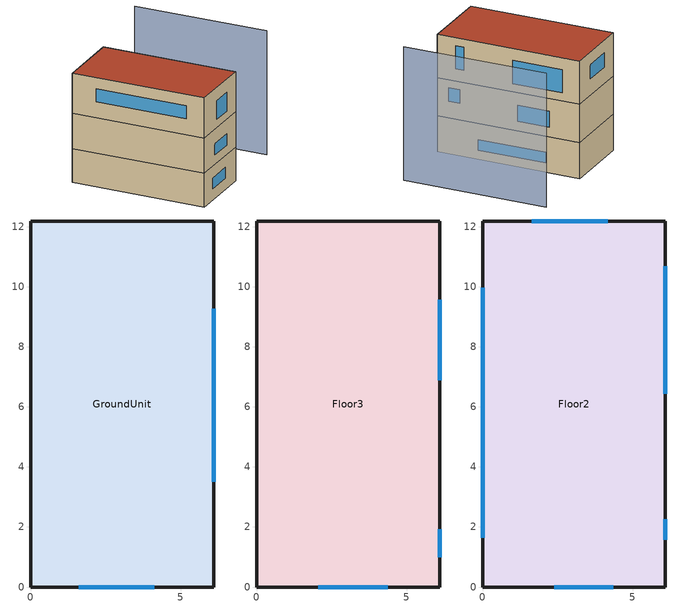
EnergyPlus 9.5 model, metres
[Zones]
GroundUnit
 floor foundation (Exterior Slab UnIns): 6.1,12.19 6.1,0 0,0 0,12.19 z0
 wall outside (Exterior Wall): 6.1,0 6.1,12.19 0,12.19 0,0 6.1,0 z0:3.05
 window (WINDOW_U-0.5 g=0.4): 1.61,0 4.12,0 z1.01:2; 6.1,3.5 6.1,9.27 z0.81:1.68
Floor3
 floor to GroundUnit (Interior Floor): 6.1,12.19 6.1,0 0,0 0,12.19 z3.05
 wall outside (Exterior Wall): 6.1,0 6.1,12.19 0,12.19 0,0 6.1,0 z3.05:6.26
 window (WINDOW_U-0.5 g=0.4): 2.06,0 4.37,0 z3.93:4.94; 6.1,0.99 6.1,1.93 z4.48:5.59; 6.1,6.89 6.1,9.58 z3.87:5.2
Floor2
 floor to Floor3 (Interior Floor): 6.1,12.19 6.1,0 0,0 0,12.19 z6.26
 wall outside (Exterior Wall): 0,0 6.1,0 6.1,12.19 0,12.19 0,0 z6.26:9.92
 window (WINDOW_U-0.5 g=0.4): 2.39,0 4.35,0 z7.03:8.73; 6.1,1.58 6.1,2.26 z7.32:9.25; 6.1,6.44 6.1,10.69 z6.96:8.92; 0,9.97 0,1.64 z7.75:8.93; 4.17,12.19 1.64,12.19 z7.66:8.86
 roof outside (Exterior Roof): 0,12.19 0,0 6.1,0 6.1,12.19 z9.92
shading: 12.19,0 12.19,12.19 z0:11.27
[BUILDING]
mz_GreatFallsMT_Base Elec_NV: North Axis=0; Terrain=City; Loads Convergence Tolerance Value=0.04; Temperature Convergence Tolerance Value=0.4; Solar Distribution=FullInteriorAndExterior; Maximum Number of Warmup Days=25; Minimum Number of Warmup Days=6
[SizingPeriod:DesignDay] Day of Month=21; DryBulb Temperature Range Modifier Type=DefaultMultipliers; Humidity Condition Type=Wetbulb; Barometric Pressure=88606; Rain Indicator=No; Snow Indicator=No; Daylight Saving Time Indicator=No
Name | Month | Day Type | Maximum DryBulb Temperature | Daily DryBulb Temperature Range | Wetbulb or DewPoint at Maximum DryBulb | Wind Speed | Wind Direction | Solar Model Indicator | Sky Clearness | ASHRAE Clear Sky Optical Depth for Beam Irradiance taub | ASHRAE Clear Sky Optical Depth for Diffuse Irradiance taud
Great Falls Intl Arpt Ann Htg 99.6% Condns DB | 1 | WinterDesignDay | -26.8 | 0 | -26.8 | 2.7 | 220 | ASHRAEClearSky | 0
Great Falls Intl Arpt Ann Htg 99% Condns DB | 1 | WinterDesignDay | -22.8 | 0 | -22.8 | 2.7 | 220 | ASHRAEClearSky | 0
Great Falls Intl Arpt Ann Clg .4% Condns DB=>MWB | 7 | SummerDesignDay | 33.4 | 16.2 | 16.1 | 4.9 | 240 | ASHRAETau |  | 0.291 | 2.494
Great Falls Intl Arpt Ann Clg 1% Condns DB=>MWB | 7 | SummerDesignDay | 31.5 | 16.2 | 15.7 | 4.9 | 240 | ASHRAETau |  | 0.291 | 2.494
[MATERIAL] Thermal Absorptance=0.9; Solar Absorptance=0.7; Visible Absorptance=0.7
Name | Roughness | Thickness | Conductivity | Density | Specific Heat
G05 25mm wood | MediumSmooth | 0.0254 | 0.15 | 608 | 1630
G01a 19mm gypsum board | MediumSmooth | 0.019 | 0.16 | 800 | 1090
M15 200mm heavyweight concrete | MediumRough | 0.2032 | 1.95 | 2240 | 900
F11 Wood siding | MediumSmooth | 0.0127 | 0.09 | 592 | 1170
R-11 3.5in Wood Stud | VeryRough | 0.0889 | 0.0542625 | 19 | 960
Plywood (Douglas Fir) - 12.7mm | Smooth | 0.0127 | 0.12 | 540 | 1210
EPS 2in | MediumSmooth | 0.0508 | 0.02884 | 29 | 1210
FG Attic R-19 | MediumRough | 0.13716 | 0.0411979 | 64 | 960
[MATERIAL:AIRGAP]
Name | Thermal Resistance
F04 Wall air space resistance | 0.15
F05 Ceiling air space resistance | 0.18
[WINDOWMATERIAL:SIMPLEGLAZINGSYSTEM] Solar Heat Gain Coefficient=0.4
Name | UFactor
U-0.5 g=0.4 | 2.83913
U-0.15 g=0.2 | 0.851739
[WINDOWMATERIAL:SHADE]
HIGH REFLECT - LOW TRANS SHADE: Solar Transmittance=0.1; Solar Reflectance=0.8; Visible Transmittance=0.1; Visible Reflectance=0.8; Infrared Hemispherical Emissivity=0.9; Infrared Transmittance=0; Thickness=0.005; Conductivity=0.1; Shade to Glass Distance=0.05; Top Opening Multiplier=0.5; Bottom Opening Multiplier=0.5; LeftSide Opening Multiplier=0.5; RightSide Opening Multiplier=0.5; Airflow Permeability=0
[CONSTRUCTION]
Thermal Mass: G05 25mm wood
Interior Floor: Plywood (Douglas Fir) - 12.7mm, F05 Ceiling air space resistance, G01a 19mm gypsum board
Exterior Slab UnIns: M15 200mm heavyweight concrete
Exterior Wall: F11 Wood siding, R-11 3.5in Wood Stud, G01a 19mm gypsum board
Interior Wall: G01a 19mm gypsum board, F04 Wall air space resistance, G01a 19mm gypsum board
Exterior Roof: FG Attic R-19, Plywood (Douglas Fir) - 12.7mm, G01a 19mm gypsum board
WINDOW_U-0.5 g=0.4: U-0.5 g=0.4
CLOTHESDRYER; RANGE: U-0.15 g=0.2
[Zone] Multiplier=1; Floor Area=74.32
Name | Part of Total Floor Area
GroundUnit; Floor3
Floor2 | Yes
[WINDOWSHADINGCONTROL] Shading Type=ExteriorShade; Shading Control Type=OnIfHighSolarOnWindow; Schedule=ShadingAvailable; Setpoint=100; Shading Control Is Scheduled=Yes; Glare Control Is Active=No; Shading Device Material=HIGH REFLECT - LOW TRANS SHADE; Type of Slat Angle Control for Blinds=FixedSlatAngle; Multiple Surface Control Type=Sequential
Name | Zone | Fenestration Surface 1 | Fenestration Surface 2 | Fenestration Surface 3 | Fenestration Surface 4 | Fenestration Surface 5
GroundUnit_Shading Control | GroundUnit | 647F87
Floor3_Shading Control | Floor3 | 527646
Floor2_Shading Control | Floor2 | 7F033B | C218CB | 49CBAE | 5065B7 | C37F06
[INTERNALMASS] Surface Area=74.32
Name | Construction | Zone or ZoneList
GroundUnit Zone1 TM | Thermal Mass | GroundUnit
GroundUnit Partitions | Interior Wall | GroundUnit
Floor3 Zone1 TM | Thermal Mass | Floor3
Floor3 Partitions | Interior Wall | Floor3
Floor2 Zone1 TM | Thermal Mass | Floor2
Floor2 Partitions | Interior Wall | Floor2
[FOUNDATION:KIVA]
Slab Details: Interior Horizontal Insulation Depth=0; Exterior Horizontal Insulation Width=0; Exterior Vertical Insulation Material=EPS 2in; Exterior Vertical Insulation Depth=0.0003048; Wall Height Above Grade=0.2; Wall Depth Below Slab=0; Footing Depth=0.4
[SURFACEPROPERTY:EXPOSEDFOUNDATIONPERIMETER]
Slab: Exposed Perimeter Calculation Method=TotalExposedPerimeter; Total Exposed Perimeter=36.576; Exposed Perimeter Fraction=1; Surface Segment 1 Exposed=Yes
[PEOPLE] Number of People Schedule=OccupantSchedule; Number of People Calculation Method=People; Fraction Radiant=0.3; Sensible Heat Fraction=autocalculate; Activity Level Schedule=Occupant_Activity_Schedule; Carbon Dioxide Generation Rate=3.82e-08; Enable ASHRAE 55 Comfort Warnings=No; Mean Radiant Temperature Calculation Type=ZoneAveraged; Work Efficiency Schedule=Occupant_Eff_Schedule; Clothing Insulation Calculation Method=ClothingInsulationSchedule; Clothing Insulation Calculation Method Schedule=Occupant_Clothing_Schedule; Clothing Insulation Schedule=Occupant_Clothing_Schedule; Air Velocity Schedule=AirVelocitySch; Thermal Comfort Model 1 Type=Pierce
Name | Zone or ZoneList | Number of People
GroundUnit Occupants | GroundUnit | 4
Floor3 Occupants | Floor3 | 3
Floor2 Occupants | Floor2 | 3
[LIGHTS] Schedule=Phius_Lighting; Design Level Calculation Method=LightingLevel; Lighting Level=1621.59; Return Air Fraction=0; Fraction Radiant=0.6; Fraction Visible=0.2; Fraction Replaceable=1; EndUse Subcategory=InteriorLights; Return Air Fraction Calculated from Plenum Temperature=No; Return Air Fraction Function of Plenum Temperature Coefficient 1=0; Return Air Fraction Function of Plenum Temperature Coefficient 2=0
Name | Zone or ZoneList
GroundUnit PhiusLights | GroundUnit
Floor3 PhiusLights | Floor3
Floor2 PhiusLights | Floor2
[ELECTRICEQUIPMENT] Design Level Calculation Method=EquipmentLevel; Fraction Lost=0
Name | Zone or ZoneList | Schedule | Design Level | Fraction Latent | Fraction Radiant | EndUse Subcategory
GroundUnit PhiusMELs | GroundUnit | Phius_MELs | 2954.47 | 0 | 0 | MELs
GroundUnit Fridge | GroundUnit | Always_On | 369.863 | 0 | 1 | Fridge
GroundUnit Range | GroundUnit | BARangeSchedule | 1227.4 | 0.3 | 0.4 | Range
GroundUnit ClothesDryer | GroundUnit | BAClothesDryerSchedule | 23110 | 0.05 | 0.15 | ClothesDryer
GroundUnit ClothesWasher | GroundUnit | BAClothesWasherSchedule | 3945.21 | 0 | 0.8 | ClothesWasher
GroundUnit Dishwasher | GroundUnit | BADishwasherSchedule | 4346.4 | 0.15 | 0.6 | Dishwasher
GroundUnit SizingSensible | GroundUnit | SizingLoads | 387.504 | 0 | 0 | General
GroundUnit SizingLatent | GroundUnit | SizingLoads | 84.3504 | 1 | 0 | General
Floor3 PhiusMELs | Floor3 | Phius_MELs | 2803.24 | 0 | 0 | MELs
Floor3 Fridge | Floor3 | Always_On | 369.863 | 0 | 1 | Fridge
Floor3 Range | Floor3 | BARangeSchedule | 1120.55 | 0.3 | 0.4 | Range
Floor3 ClothesDryer | Floor3 | BAClothesDryerSchedule | 23110 | 0.05 | 0.15 | ClothesDryer
Floor3 ClothesWasher | Floor3 | BAClothesWasherSchedule | 3945.21 | 0 | 0.8 | ClothesWasher
Floor3 Dishwasher | Floor3 | BADishwasherSchedule | 4346.4 | 0.15 | 0.6 | Dishwasher
Floor3 SizingSensible | Floor3 | SizingLoads | 365.504 | 0 | 0 | General
Floor3 SizingLatent | Floor3 | SizingLoads | 72.3504 | 1 | 0 | General
Floor2 PhiusMELs | Floor2 | Phius_MELs | 2803.24 | 0 | 0 | MELs
Floor2 Fridge | Floor2 | Always_On | 369.863 | 0 | 1 | Fridge
Floor2 Range | Floor2 | BARangeSchedule | 1120.55 | 0.3 | 0.4 | Range
Floor2 ClothesDryer | Floor2 | BAClothesDryerSchedule | 23110 | 0.05 | 0.15 | ClothesDryer
Floor2 ClothesWasher | Floor2 | BAClothesWasherSchedule | 3945.21 | 0 | 0.8 | ClothesWasher
Floor2 Dishwasher | Floor2 | BADishwasherSchedule | 4346.4 | 0.15 | 0.6 | Dishwasher
Floor2 SizingSensible | Floor2 | SizingLoads | 365.504 | 0 | 0 | General
Floor2 SizingLatent | Floor2 | SizingLoads | 72.3504 | 1 | 0 | General
[ZONEINFILTRATION:DESIGNFLOWRATE] Schedule=Always_On; Design Flow Rate Calculation Method=Flow/ExteriorArea; Design Flow Rate=0; Flow per Zone Floor Area=0; Flow per Exterior Surface Area=5.20206e-05; Air Changes per Hour=0; Constant Term Coefficient=0; Temperature Term Coefficient=0.015; Velocity Term Coefficient=0.224; Velocity Squared Term Coefficient=0
Name | Zone or ZoneList
GroundUnit Infiltration | GroundUnit
Floor3 Infiltration | Floor3
Floor2 Infiltration | Floor2
[ZONEVENTILATION:WINDANDSTACKOPENAREA] Opening Area=4.18064; Opening Effectiveness=autocalculate; Height Difference=1.524; Discharge Coefficient for Opening=autocalculate; Minimum Indoor Temperature=15; Maximum Indoor Temperature=100; Delta Temperature=-100; Minimum Outdoor Temperature=-100; Maximum Outdoor Temperature=100; Maximum Wind Speed=10
Name | Zone | Opening Area Fraction Schedule | Effective Angle
GroundUnit_OperableWindows-N | GroundUnit | GroundUnit_WindowFractionControl | 0
GroundUnit_OperableWindows-E | GroundUnit | GroundUnit_WindowFractionControl | 90
GroundUnit_OperableWindows-S | GroundUnit | GroundUnit_WindowFractionControl | 180
GroundUnit_OperableWindows-W | GroundUnit | GroundUnit_WindowFractionControl | 270
Floor3_OperableWindows-N | Floor3 | Floor3_WindowFractionControl | 0
Floor3_OperableWindows-E | Floor3 | Floor3_WindowFractionControl | 90
Floor3_OperableWindows-S | Floor3 | Floor3_WindowFractionControl | 180
Floor3_OperableWindows-W | Floor3 | Floor3_WindowFractionControl | 270
Floor2_OperableWindows-N | Floor2 | Floor2_WindowFractionControl | 0
Floor2_OperableWindows-E | Floor2 | Floor2_WindowFractionControl | 90
Floor2_OperableWindows-S | Floor2 | Floor2_WindowFractionControl | 180
Floor2_OperableWindows-W | Floor2 | Floor2_WindowFractionControl | 270
[EXTERIOR:LIGHTS]
PhiusExtLight: Schedule=Always_On; Design Level=1; Control Option=AstronomicalClock; EndUse Subcategory=General
[DESIGNSPECIFICATION:OUTDOORAIR] Outdoor Air Method=Flow/Person; Outdoor Air Flow per Person=0.00708; Outdoor Air Flow per Zone Floor Area=0; Outdoor Air Flow per Zone=0.0117987; Outdoor Air Flow Air Changes per Hour=0
GroundUnit_SZ_DSOA; Floor3_SZ_DSOA; Floor2_SZ_DSOA
[DESIGNSPECIFICATION:ZONEAIRDISTRIBUTION] Zone Air Distribution Effectiveness in Cooling Mode=1; Zone Air Distribution Effectiveness in Heating Mode=1; Zone Secondary Recirculation Fraction=0; Minimum Zone Ventilation Efficiency=0
GroundUnit_SZ_DSZAD; Floor3_SZ_DSZAD; Floor2_SZ_DSZAD
[SIZING:ZONE] Zone Cooling Design Supply Air Temperature Input Method=SupplyAirTemperature; Zone Cooling Design Supply Air Temperature=12.8; Zone Cooling Design Supply Air Temperature Difference=11.11; Zone Heating Design Supply Air Temperature Input Method=SupplyAirTemperature; Zone Heating Design Supply Air Temperature=50; Zone Heating Design Supply Air Temperature Difference=30; Zone Cooling Design Supply Air Humidity Ratio=0.008; Zone Heating Design Supply Air Humidity Ratio=0.008; Zone Heating Sizing Factor=2; Zone Cooling Sizing Factor=1.5; Cooling Design Air Flow Method=DesignDay; Cooling Design Air Flow Rate=0; Cooling Minimum Air Flow per Zone Floor Area=0.000762; Cooling Minimum Air Flow=0; Cooling Minimum Air Flow Fraction=0.2; Heating Design Air Flow Method=DesignDay; Heating Design Air Flow Rate=0; Heating Maximum Air Flow per Zone Floor Area=0.002032; Heating Maximum Air Flow=0.141576; Heating Maximum Air Flow Fraction=0.3; Account for Dedicated Outdoor Air System=No; Dedicated Outdoor Air System Control Strategy=NeutralSupplyAir; Dedicated Outdoor Air Low Setpoint Temperature for Design=autosize; Dedicated Outdoor Air High Setpoint Temperature for Design=autosize
Name | Design Specification Outdoor Air Object | Design Specification Zone Air Distribution Object
GroundUnit | GroundUnit_SZ_DSOA | GroundUnit_SZ_DSZAD
Floor3 | Floor3_SZ_DSOA | Floor3_SZ_DSZAD
Floor2 | Floor2_SZ_DSOA | Floor2_SZ_DSZAD
[ZONECONTROL:THERMOSTAT] Control Type Schedule=HVAC_Always_4; Temperature Difference Between Cutout And Setpoint=0
Name | Zone or ZoneList | Control 1
GroundUnit_Thermostat | GroundUnit | GroundUnit_DSP_Thermostat
Floor3_Thermostat | Floor3 | Floor3_DSP_Thermostat
Floor2_Thermostat | Floor2 | Floor2_DSP_Thermostat
[THERMOSTATSETPOINT:DUALSETPOINT] Heating Setpoint Temperature Schedule=Phius_68F; Cooling Setpoint Temperature Schedule=Phius_77F
GroundUnit_DSP_Thermostat; Floor3_DSP_Thermostat; Floor2_DSP_Thermostat
[ZONEHVAC:PACKAGEDTERMINALHEATPUMP] Availability Schedule=MechAvailable; Cooling Supply Air Flow Rate=autosize; Heating Supply Air Flow Rate=autosize; Cooling Outdoor Air Flow Rate=autosize; Heating Outdoor Air Flow Rate=autosize; Heating Convergence Tolerance=0.001; Cooling Convergence Tolerance=0.001; Maximum Supply Air Temperature from Supplemental Heater=50; Maximum Outdoor DryBulb Temperature for Supplemental Heater Operation=10; Fan Placement=BlowThrough; Capacity Control Method=None; Minimum Supply Air Temperature in Cooling Mode=autosize; Maximum Supply Air Temperature in Heating Mode=autosize
Name | Supply Air Fan | Heating Coil | Cooling Coil | Supplemental Heating Coil
GroundUnit_PTHP | GroundUnit_PTHP_Fan | GroundUnit_PTHP_DX_Heat_Coil | GroundUnit_PTHP_DX_Cool_Coil | GroundUnit_PTHP_Sup_Heater
Floor3_PTHP | Floor3_PTHP_Fan | Floor3_PTHP_DX_Heat_Coil | Floor3_PTHP_DX_Cool_Coil | Floor3_PTHP_Sup_Heater
Floor2_PTHP | Floor2_PTHP_Fan | Floor2_PTHP_DX_Heat_Coil | Floor2_PTHP_DX_Cool_Coil | Floor2_PTHP_Sup_Heater
[ZONEHVAC:ENERGYRECOVERYVENTILATOR] Availability Schedule=ERVAvailable; Supply Air Flow Rate=0.00707921; Exhaust Air Flow Rate=0.00707921
Name | Heat Exchanger | Supply Air Fan | Exhaust Air Fan
GroundUnit ERV | GroundUnit ERV_Core | GroundUnit ERV_Supply_Fan | GroundUnit ERV_Exhaust_Fan
Floor3 ERV | Floor3 ERV_Core | Floor3 ERV_Supply_Fan | Floor3 ERV_Exhaust_Fan
Floor2 ERV | Floor2 ERV_Core | Floor2 ERV_Supply_Fan | Floor2 ERV_Exhaust_Fan
[Zone equipment]
GroundUnit: GroundUnit ERV, GroundUnit_PTHP
Floor3: Floor3 ERV, Floor3_PTHP
Floor2: Floor2 ERV, Floor2_PTHP
[FAN:SYSTEMMODEL] Availability Schedule=MechAvailable; Design Maximum Air Flow Rate=autosize; Speed Control Method=Continuous; Electric Power Minimum Flow Rate Fraction=0; Design Pressure Rise=160; Motor Efficiency=0.9; Motor In Air Stream Fraction=1; Design Electric Power Consumption=autosize; Design Power Sizing Method=TotalEfficiencyAndPressure; Electric Power Per Unit Flow Rate Per Unit Pressure=1.66667; Fan Total Efficiency=0.5; Electric Power Function of Flow Fraction Curve=CombinedPowerAndFanEff; EndUse Subcategory=General; Number of Speeds=1
GroundUnit_PTHP_Fan; Floor3_PTHP_Fan; Floor2_PTHP_Fan
[FAN:ONOFF] Availability Schedule=ERVAvailable; Fan Total Efficiency=0.6; Pressure Rise=200; Maximum Flow Rate=autosize; Motor Efficiency=0.8; Motor In Airstream Fraction=1; EndUse Subcategory=ERV_Fan
GroundUnit ERV_Supply_Fan; GroundUnit ERV_Exhaust_Fan; Floor3 ERV_Supply_Fan; Floor3 ERV_Exhaust_Fan; Floor2 ERV_Supply_Fan; Floor2 ERV_Exhaust_Fan
[COIL:COOLING:DX:SINGLESPEED] Availability Schedule=MechAvailable; Gross Rated Total Cooling Capacity=autosize; Gross Rated Sensible Heat Ratio=0.75; Gross Rated Cooling COP=3; Rated Air Flow Rate=autosize; Rated Evaporator Fan Power Per Volume Flow Rate=773.3; Total Cooling Capacity Function of Temperature Curve=HPACCoolCapFT; Total Cooling Capacity Function of Flow Fraction Curve=HPACCoolCapFFF; Energy Input Ratio Function of Temperature Curve=HPACEIRFT; Energy Input Ratio Function of Flow Fraction Curve=HPACEIRFFF; Part Load Fraction Correlation Curve=HPACPLFFPLR; Minimum Outdoor DryBulb Temperature for Compressor Operation=-25; Nominal Time for Condensate Removal to Begin=0; Ratio of Initial Moisture Evaporation Rate and Steady State Latent Capacity=0; Maximum Cycling Rate=0; Latent Capacity Time Constant=0; Condenser Type=AirCooled; Evaporative Condenser Effectiveness=0.9; Evaporative Condenser Pump Rated Power Consumption=0; Crankcase Heater Capacity=0; Maximum Outdoor DryBulb Temperature for Crankcase Heater Operation=10; Basin Heater Capacity=0; Basin Heater Setpoint Temperature=2; Report ASHRAE Standard 127 Performance Ratings=No
GroundUnit_PTHP_DX_Cool_Coil; Floor3_PTHP_DX_Cool_Coil; Floor2_PTHP_DX_Cool_Coil
[COIL:HEATING:ELECTRIC] Availability Schedule=MechAvailable; Efficiency=1; Nominal Capacity=autosize
GroundUnit_PTHP_Sup_Heater; Floor3_PTHP_Sup_Heater; Floor2_PTHP_Sup_Heater
[COIL:HEATING:DX:SINGLESPEED] Availability Schedule=MechAvailable; Gross Rated Heating Capacity=autosize; Gross Rated Heating COP=3; Rated Air Flow Rate=autosize; Rated Supply Fan Power Per Volume Flow Rate=773.3; Heating Capacity Function of Temperature Curve=HPACHeatCapFT; Heating Capacity Function of Flow Fraction Curve=HPACHeatCapFFF; Energy Input Ratio Function of Temperature Curve=HPACHeatEIRFT; Energy Input Ratio Function of Flow Fraction Curve=HPACHeatEIRFFF; Part Load Fraction Correlation Curve=HPACCOOLPLFFPLR; Minimum Outdoor DryBulb Temperature for Compressor Operation=0; Maximum Outdoor DryBulb Temperature for Defrost Operation=5; Crankcase Heater Capacity=0; Maximum Outdoor DryBulb Temperature for Crankcase Heater Operation=10; Defrost Strategy=Resistive; Defrost Control=TIMED; Defrost Time Period Fraction=0.166667; Resistive Defrost Heater Capacity=autosize; Region number for calculating HSPF=4; Secondary Coil Fan Flow Scaling Factor=1.25
GroundUnit_PTHP_DX_Heat_Coil; Floor3_PTHP_DX_Heat_Coil; Floor2_PTHP_DX_Heat_Coil
[HEATEXCHANGER:AIRTOAIR:SENSIBLEANDLATENT] Availability Schedule=ERVAvailable; Nominal Supply Air Flow Rate=0.047; Sensible Effectiveness at 100 Heating Air Flow=0; Latent Effectiveness at 100 Heating Air Flow=0; Sensible Effectiveness at 75 Heating Air Flow=0; Latent Effectiveness at 75 Heating Air Flow=0; Sensible Effectiveness at 100 Cooling Air Flow=0; Latent Effectiveness at 100 Cooling Air Flow=0; Sensible Effectiveness at 75 Cooling Air Flow=0; Latent Effectiveness at 75 Cooling Air Flow=0; Nominal Electric Power=0; Supply Air Outlet Temperature Control=No; Heat Exchanger Type=Plate; Frost Control Type=ExhaustAirRecirculation; Threshold Temperature=-10; Initial Defrost Time Fraction=0.083; Rate of Defrost Time Fraction Increase=0.012; Economizer Lockout=Yes
GroundUnit ERV_Core; Floor3 ERV_Core; Floor2 ERV_Core
[WATERHEATER:MIXED] Tank Volume=0.189271; Setpoint Temperature Schedule=DHW_122F; Deadband Temperature Difference=0; Maximum Temperature Limit=82.2222; Heater Control Type=MODULATE; Heater Maximum Capacity=11712; Heater Minimum Capacity=0; Heater Ignition Minimum Flow Rate=0; Heater Ignition Delay=0; Heater Fuel Type=Electricity; Heater Thermal Efficiency=0.95; Off Cycle Parasitic Fuel Consumption Rate=10; Off Cycle Parasitic Fuel Type=ELECTRICITY; Off Cycle Parasitic Heat Fraction to Tank=0; On Cycle Parasitic Fuel Consumption Rate=30; On Cycle Parasitic Fuel Type=ELECTRICITY; On Cycle Parasitic Heat Fraction to Tank=0; Ambient Temperature Indicator=ZONE; Off Cycle Loss Coefficient to Ambient Temperature=2.36; Off Cycle Loss Fraction to Zone=1; On Cycle Loss Fraction to Zone=1; Use Flow Rate Fraction Schedule=CombinedDHWSchedule; Use Side Effectiveness=1; Source Side Effectiveness=1; Use Side Design Flow Rate=autosize; Source Side Design Flow Rate=autosize; Indirect Water Heating Recovery Time=1.5; Source Side Flow Control Mode=IndirectHeatPrimarySetpoint; EndUse Subcategory=General
Name | Ambient Temperature Zone | Peak Use Flow Rate
GroundUnit_ElectricWaterHeater_50Gal | GroundUnit | 2.2008e-06
Floor3_ElectricWaterHeater_50Gal | Floor3 | 1.89741e-06
Floor2_ElectricWaterHeater_50Gal | Floor2 | 1.89741e-06
[ENERGYMANAGEMENTSYSTEM:SENSOR]
Name | OutputVariable or OutputMeter Index Key | OutputVariable or OutputMeter
GroundUnit_IWB | GroundUnit_Zone_Air_Node | System Node Wetbulb Temperature
GroundUnit_IDB | GroundUnit | Zone Air Temperature
Floor3_IWB | Floor3_Zone_Air_Node | System Node Wetbulb Temperature
Floor3_IDB | Floor3 | Zone Air Temperature
Floor2_IWB | Floor2_Zone_Air_Node | System Node Wetbulb Temperature
Floor2_IDB | Floor2 | Zone Air Temperature
OWB | * | Site Outdoor Air Wetbulb Temperature
ODB | * | Site Outdoor Air Drybulb Temperature
NatVentAvail | NatVent | Schedule Value
Clock | PhiusExtLight | Exterior Lights Electricity Energy
PV | ELC | Electric Load Center Produced Electricity Energy
MorphOnOff | Weather Morph | Schedule Value
Count | Count | Schedule Value
ODP | * | Site Outdoor Air Dewpoint Temperature
[ENERGYMANAGEMENTSYSTEM:ACTUATOR]
Name | Actuated Component Unique | Actuated Component Type | Actuated Component Control Type
GroundUnitWindowEconomizer | GroundUnit_WindowFractionControl | Schedule:Constant | Schedule Value
Floor3WindowEconomizer | Floor3_WindowFractionControl | Schedule:Constant | Schedule Value
Floor2WindowEconomizer | Floor2_WindowFractionControl | Schedule:Constant | Schedule Value
DC_Coolings | Demand Control Cooling | Schedule:Compact | Schedule Value
ODB2 | Environment | Weather Data | Outdoor Dry Bulb
Count2 | Count | Schedule:Constant | Schedule Value
ODP2 | Environment | Weather Data | Outdoor Dew Point
[ENERGYMANAGEMENTSYSTEM:PROGRAMCALLINGMANAGER]
GroundUnit_Program Caller: BeginZoneTimestepBeforeSetCurrentWeather; GroundUnit_SummerVentDB
Floor3_Program Caller: BeginZoneTimestepBeforeSetCurrentWeather; Floor3_SummerVentDB
Floor2_Program Caller: BeginZoneTimestepBeforeSetCurrentWeather; Floor2_SummerVentDB
WeatherMorph: BeginZoneTimestepBeforeSetCurrentWeather; DBMorph; DPMorph
[ENERGYMANAGEMENTSYSTEM:PROGRAM]
GroundUnit_SummerVentWB: IF GroundUnit_IWB> 1+ OWB && NatVentAvail > 0 && Clock > 0; SET GroundUnitWindowEconomizer = 1; SET DC_Coolings = 0; ELSE; SET GroundUnitWindowEconomizer = 0; ENDIF
GroundUnit_SummerVentDB: IF GroundUnit_IDB> 1+ ODB && NatVentAvail > 0 && Clock > 0; SET GroundUnitWindowEconomizer = 1; SET DC_Coolings = 0; ELSE; SET GroundUnitWindowEconomizer = 0; ENDIF
Floor3_SummerVentWB: IF Floor3_IWB> 1+ OWB && NatVentAvail > 0 && Clock > 0; SET Floor3WindowEconomizer = 1; SET DC_Coolings = 0; ELSE; SET Floor3WindowEconomizer = 0; ENDIF
Floor3_SummerVentDB: IF Floor3_IDB> 1+ ODB && NatVentAvail > 0 && Clock > 0; SET Floor3WindowEconomizer = 1; SET DC_Coolings = 0; ELSE; SET Floor3WindowEconomizer = 0; ENDIF
Floor2_SummerVentWB: IF Floor2_IWB> 1+ OWB && NatVentAvail > 0 && Clock > 0; SET Floor2WindowEconomizer = 1; SET DC_Coolings = 0; ELSE; SET Floor2WindowEconomizer = 0; ENDIF
Floor2_SummerVentDB: IF Floor2_IDB> 1+ ODB && NatVentAvail > 0 && Clock > 0; SET Floor2WindowEconomizer = 1; SET DC_Coolings = 0; ELSE; SET Floor2WindowEconomizer = 0; ENDIF
DBMorph: IF MorphOnOff == 1; SET ODB2 = (@TodayOutDryBulbTemp Hour TimeStepNum) + 0*(@Sin (PI*Count/168)); SET Count2 = Count + 0.25; ELSEIF MorphOnOff == 2; SET ODB2 = (@TodayOutDryBulbTemp Hour TimeStepNum) +0*(@Sin (PI*Count/168)); SET Count2 = Count + 0.25; ELSE; SET ODB2 = Null; SET Count2 = 0; ENDIF; RETURN
DPMorph: IF MorphOnOff == 1; SET ODP2 = (@TodayOutDewPointTemp Hour TimeStepNum) + 0*(@Sin (PI*Count/168)); SET Count2 = Count + 0.25; ELSEIF MorphOnOff == 2; SET ODP2 = (@TodayOutDewPointTemp Hour TimeStepNum) +0*(@Sin (PI*Count/168)); SET Count2 = Count + 0.25; ELSE; SET ODP2 = Null; SET Count2 = 0; ENDIF; RETURN
[DEMANDMANAGERASSIGNMENTLIST] Meter=ElectricityNet:Facility; Demand Limit Schedule=Always Off; Demand Limit Safety Fraction=0.95; Demand Window Length=10; Demand Manager Priority=All
Name | DemandManager 1
GroundUnit_Demand Limiting | GroundUnit_Set backs
Floor3_Demand Limiting | Floor3_Set backs
Floor2_Demand Limiting | Floor2_Set backs
[DEMANDMANAGER:THERMOSTATS] Availability Schedule=Demand Control Cooling; Reset Control=Fixed; Minimum Reset Duration=30; Maximum Heating Setpoint Reset=20; Maximum Cooling Setpoint Reset=27; Selection Control=All
Name | Thermostat 1
GroundUnit_Set backs | GroundUnit_Thermostat
Floor3_Set backs | Floor3_Thermostat
Floor2_Set backs | Floor2_Thermostat
[GENERATOR:PVWATTS]
PV Array: PVWatts Version=5; DC System Capacity=1; Module Type=Standard; Array Type=FixedOpenRack; System Losses=0.14; Array Geometry Type=TiltAzimuth; Tilt Angle=62.5; Azimuth Angle=180; Ground Coverage Ratio=0.4
[ELECTRICLOADCENTER:INVERTER:PVWATTS]
PV Inverter: DC to AC Size Ratio=1.1; Inverter Efficiency=0.96
[ELECTRICLOADCENTER:GENERATORS]
PV: Generator 1=PV Array; Generator 1 Rated Electric Power Output=3000; Generator 1 Availability Schedule=Always_On
[ELECTRICLOADCENTER:STORAGE:SIMPLE]
Simple Battery: Availability Schedule=Always_On; Radiative Fraction for Zone Heat Gains=0.9; Nominal Energetic Efficiency for Charging=0.9; Nominal Discharging Energetic Efficiency=0.9; Maximum Storage Capacity=10800000; Initial State of Charge=10800000
[ELECTRICLOADCENTER:TRANSFORMER]
Transformer: Availability Schedule=Always_On; Transformer Usage=LoadCenterPowerConditioning; Radiative Fraction=0; Phase=3; Conductor Material=Aluminum; Full Load Temperature Rise=150; Fraction of Eddy Current Losses=0.1; Performance Input Method=RatedLosses; Nameplate Efficiency=0.98; Per Unit Load for Nameplate Efficiency=0.35; Reference Temperature for Nameplate Efficiency=75; Consider Transformer Loss for Utility Cost=Yes
[ELECTRICLOADCENTER:DISTRIBUTION]
ELC: Generator List=PV; Generator Operation Scheme Type=Baseload; Generator Demand Limit Scheme Purchased Electric Demand Limit=0; Electrical Buss Type=AlternatingCurrentWithStorage; Inverter=PV Inverter; Electrical Storage Object=Simple Battery; Storage Operation Scheme=FacilityDemandLeveling; Storage Control Track Meter=ElectricityNet:Facility; Storage Converter Object=Converter; Maximum Storage State of Charge Fraction=1; Minimum Storage State of Charge Fraction=0.2; Storage Control Utility Demand Target=3500; Storage Control Utility Demand Target Fraction Schedule=OutageCooling
[ELECTRICLOADCENTER:STORAGE:CONVERTER]
Converter: Availability Schedule=Always_On; Power Conversion Efficiency Method=SimpleFixed; Simple Fixed Efficiency=0.95
[SCHEDULE:COMPACT]
BARangeSchedule; Phius_Lighting; Phius_MELs; CombinedDHWSchedule; BAClothesDryerSchedule; BAClothesWasherSchedule; BADishwasherSchedule: Through: 12/31, For: SummerDesignDay, Until: 24:00, 0, For: AllOtherDays, Until: 24:00, 0
Occupant_Activity_Schedule: Through: 12/31, For: AllDays, Until: 24:00, 120
Occupant_Eff_Schedule: Through: 12/31, For: AllDays, Until: 24:00, 0
Occupant_Clothing_Schedule: Through: 04/30, For: AllDays, Until: 24:00, 1, Through: 09/30, For: AllDays, Until: 24:00, 0.3, Through: 12/31, For: AllDays, Until: 24:00, 1
OccupantSchedule: Through: 12/31, For: AllDays, Until: 24:00, 1
MechAvailable: Through: 01/05, For: AllDays, Until: 24:00, 1, Through: 01/12, For: AllDays, Until: 24:00, 0, Through: 07/19, For: AllDays, Until: 24:00, 1, Through: 07/26, For: AllDays, Until: 24:00, 0, Through: 12/31, For: AllDays, Until: 24:00, 1
NatVent: Through: 07/19, For: SummerDesignDay, Until: 24:00, 0, For: AllOtherDays, Until: 24:00, 0, Through: 07/26, For: SummerDesignDay, Until: 24:00, 0, For: AllOtherDays, Until: 24:00, 1, Through: 12/31, For: AllDays, Until: 24:00, 0
OutageCooling: Through: 07/19, For: AllDays, Until: 24:00, 1, Through: 07/26, For: AllDays, Until: 24:00, 0, Through: 12/31, For: AllDays, Until: 24:00, 1
Demand Control Cooling; ShadingAvailable: Through: 07/19, For: AllDays, Until: 24:00, 0, Through: 07/26, For: AllDays, Until: 24:00, 0, Through: 12/31, For: AllDays, Until: 24:00, 0
SizingLoads: Through: 12/31, For: SummerDesignDay, Until: 24:00, 1, For: AllOtherDays, Until: 24:00, 0
Weather Morph: Through: 5-Jan, For: AllDays, Until: 24:00, 0, Through: 12-Jan, For: SummerDesignDay WinterDesignDay, Until: 24:00, 0, For: AllOtherDays, Until: 24:00, 0, Through: 19-Jul, For: AllDays, Until: 24:00, 0, Through: 26-Jul, For: SummerDesignDay WinterDesignDay, Until: 24:00, 0, For: AllOtherDays, Until: 24:00, 0, Through: 12/31, For: AllDays, Until: 24:00, 0
[SCHEDULE:CONSTANT]
Name | Hourly Value
HVAC_ALWAYS_4 | 4
Phius_68F | 20
DHW_122F | 2
Phius_77F | 25
AirVelocitySch | 0.16
Always_On; ERVAvailable | 1
Always Off; GroundUnit_WindowFractionControl; Floor3_WindowFractionControl; Floor2_WindowFractionControl; Count | 0
[CURVE:QUADRATIC] Input Unit Type for X=Dimensionless; Output Unit Type=Dimensionless
Name | Coefficient1 Constant | Coefficient2 x | Coefficient3 x2 | Minimum Value of x | Maximum Value of x
HPACCoolCapFFF | 0.8 | 0.2 | 0 | 0.5 | 1.5
HPACEIRFFF | 1.1552 | -0.1808 | 0.0256 | 0.5 | 1.5
HPACPLFFPLR | 0.85 | 0.15 | 0 | 0 | 1
HPACHeatEIRFFF | 1.3824 | -0.4336 | 0.0512 | 0 | 1
HPACCOOLPLFFPLR | 0.75 | 0.25 | 0 | 0 | 1
[CURVE:CUBIC] Output Unit Type=Dimensionless
Name | Coefficient1 Constant | Coefficient2 x | Coefficient3 x2 | Coefficient4 x3 | Minimum Value of x | Maximum Value of x | Minimum Curve Output | Maximum Curve Output | Input Unit Type for X
CombinedPowerAndFanEff | 0 | 0.027411 | 0.00874 | 0.969563 | 0.5 | 1.5 | 0.01 | 1.5 | Dimensionless
HPACHeatCapFT | 0.758746 | 0.027626 | 0.000148716 | 3.4992e-06 | -20 | 20 |  |  | Temperature
HPACHeatCapFFF | 0.84 | 0.16 | 0 | 0 | 0.5 | 1.5 |  |  | Dimensionless
HPACHeatEIRFT | 1.19248 | -0.0300438 | 0.00103745 | -2.3328e-05 | -20 | 20 |  |  | Temperature
[CURVE:BIQUADRATIC] Minimum Value of x=12.77778; Maximum Value of x=23.88889; Minimum Value of y=18; Maximum Value of y=46.11111; Input Unit Type for X=Temperature; Input Unit Type for Y=Temperature; Output Unit Type=Dimensionless
Name | Coefficient1 Constant | Coefficient2 x | Coefficient3 x2 | Coefficient4 y | Coefficient5 y2 | Coefficient6 xy
HPACCoolCapFT | 0.942588 | 0.00954335 | 0.00068377 | -0.0110427 | 5.249e-06 | -9.72e-06
HPACEIRFT | 0.342414 | 0.034885 | -0.0006237 | 0.00497722 | 0.000437951 | -0.000728028
